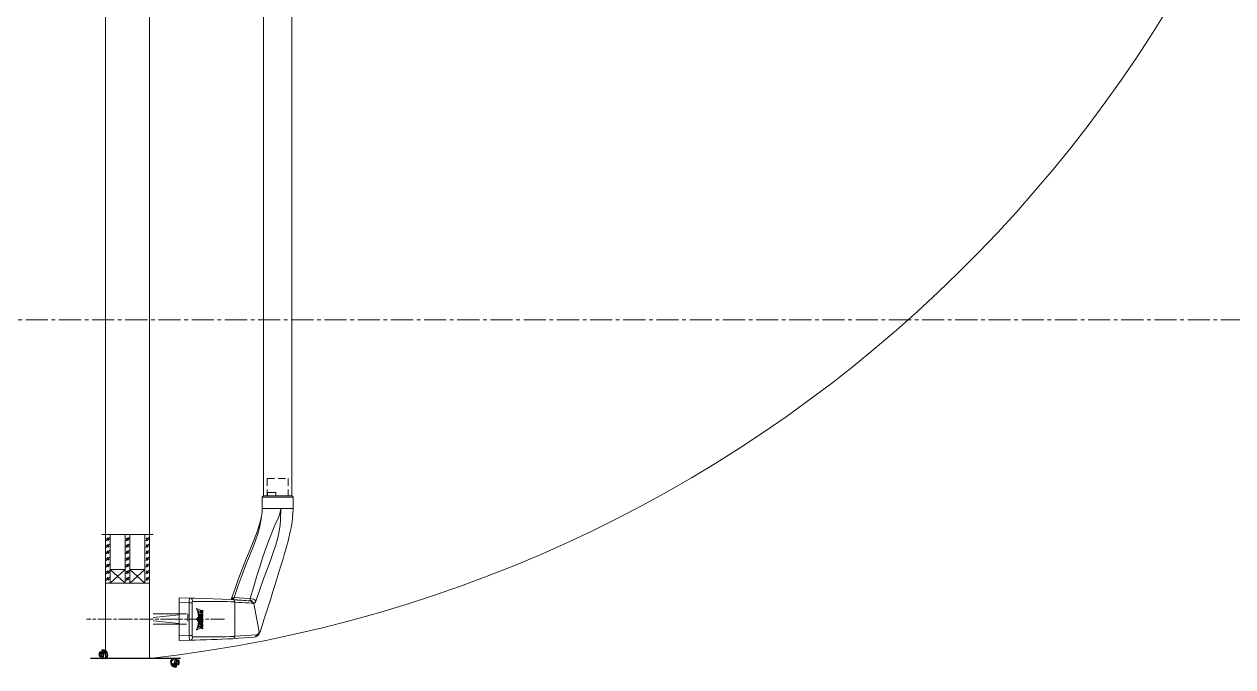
# Model space of a CAD drawing. Header units: millimetres. Extents: x -7155 to 483283, y -227682 to 148426.
# Drawn here: x 30536 to 31576, y 69902 to 70454 of the extents above; entities that cross this region are included whole.
import ezdxf

# ---------------------------------------------------------------- set-up
doc = ezdxf.new("R2010")
doc.units = ezdxf.units.MM
for name, pattern in [('CENTER', [50.8, 31.75, -6.35, 6.35, -6.35]), ('CENTER2', [28.575, 19.05, -3.175, 3.175, -3.175]), ('CENTERLINE', [30, 12, -1.5, 3, -1.5, 12]), ('HIDDEN', [9.525, 6.35, -3.175])]:
    doc.linetypes.add(name, pattern=pattern)
for name, color, linetype, lineweight in [('Al', 59, 'Continuous', 13), ('Cen', 1, 'CENTER2', 13), ('АР_Двери_внутренние_антипаника', 7, 'Continuous', 0), ('Витражные конструкции', 252, 'Continuous', 15)]:
    doc.layers.add(name, color=color, linetype=linetype, lineweight=lineweight)
doc.layers.add('CENTER', color=1, linetype='CENTER')
doc.layers.add('АР_Оси_РД_100', color=7, linetype='Continuous', lineweight=0, true_color=0x525252)
doc.layers.add('РД_Оси_100', color=7, linetype='Continuous', lineweight=0, true_color=0x525252)

# ---------------------------------------------------------------- blocks, each defined once
blk = doc.blocks.new('СОШ_2200_АР_ОСИ_М100_28.05.24')
at = {"layer": 'АР_Оси_РД_100', "linetype": 'CENTER2'}
blk.add_lwpolyline([(119910, 70200), (-5954.958, 70200)], dxfattribs=at)
blk = doc.blocks.new('ТПУ-45.02')
at = {"elevation": 0}
blk.add_lwpolyline([(-2, 2.5, -0.916659), (-1.5, 2.4), (-1.5, 1.4, -0.398231), (-1.6, 1.3), (-1.9, 1.3, 0.668179), (-2.1, 0.9), (-1.3, 0.1, 0.198912), (-1.1, 0), (1.2, 0, 0.198912), (1.3, 0.1), (2.1, 0.9, 0.668179), (2, 1.3), (1.6, 1.3, -0.414214), (1.5, 1.4), (1.5, 2.4, -0.904069), (2, 2.5), (3.3, 2.5, 0.414214), (3.5, 2.7), (3.5, 3.1, 0.327426), (3.3, 3.4), (-1, 4.3, 0.167079), (-1.2, 4.3, -0.978527), (-1.6, 4.8, 0.140808), (-1.5, 4.9), (-1, 6.4, -0.301775), (-0.8, 6.6, -0.191208), (1.6, 6.3, -0.2528), (1.7, 6.1, 0.249371), (1.8, 5.9, -0.087675), (2.5, 5.2, 0.34791), (2.8, 5.1), (3.3, 5.4, 0.434986), (3.4, 5.7, 0.631386), (-3.8, 4.5), (-3.8, 2.7, 0.423855), (-3.6, 2.5)], format="xyb", close=True, dxfattribs=at)
blk.add_lwpolyline([(-2, 4.3, 0.440609), (-1.8, 4), (-0.5, 3.8, -0.880439), (-0.6, 3.3), (-3.2, 3.3, -0.266716), (-1.7, 6.2, -0.681981), (-1.5, 6.1)], format="xyb", close=True)
blk.add_lwpolyline([(0.6, 0.7, 0.413945), (0.7, 0.8), (0.7, 2.4, 0.414214), (0.5, 2.7), (-0.4, 2.7, 0.414214), (-0.7, 2.4), (-0.7, 0.8, 0.413945), (-0.5, 0.7), (0.6, 0.7)], format="xyb")
blk = doc.blocks.new('Стекло 4 мм разрез')
at = {"layer": 'Al'}
for p, q in [((-2, -41.9), (-2, 0)), ((2, -41.9), (2, 0))]:
    blk.add_line(p, q, dxfattribs=at)
at = {"layer": 'Al', "ltscale": 4}
blk.add_line((2, 0), (-2, 0), dxfattribs=at)
at = {"layer": 'Al', "color": 5, "linetype": 'Continuous'}
for p, q in [((-1.4, -5.4), (1.4, -2.5)), ((-1.4, -11), (1.4, -8.2)), ((-1.1, -3.9), (0, -2.8)), ((-1.1, -9.6), (0, -8.5)), ((0, -5.1), (1.1, -3.9)), ((0, -10.8), (1.1, -9.6)), ((-1.4, -16.7), (1.4, -13.9)), ((-1.4, -22.4), (1.4, -19.6)), ((-1.1, -15.3), (0, -14.2)), ((-1.1, -21), (0, -19.8)), ((0, -16.4), (1.1, -15.3)), ((-1.4, -28.1), (1.4, -25.2)), ((-1.4, -33.7), (1.4, -30.9)), ((-1.1, -26.6), (0, -25.5)), ((-1.1, -32.3), (0, -31.2)), ((0, -22.1), (1.1, -21)), ((0, -27.8), (1.1, -26.6)), ((-1.4, -39.4), (1.4, -36.6)), ((-1.1, -38), (0, -36.9)), ((0, -33.5), (1.1, -32.3)), ((0, -39.1), (1.1, -38))]:
    blk.add_line(p, q, dxfattribs=at)

msp = doc.modelspace()

# ---------------------------------------------------------------- linework, layer by layer
at = {"layer": 'Al', "color": 18, "ltscale": 4, "true_color": 0x000000}
for p, q in [((30622.6, 69973.4), (30609.6, 69985.4)), ((30622.6, 69985.4), (30609.6, 69973.4)), ((30639.6, 69973.4), (30626.6, 69985.4)), ((30639.6, 69985.4), (30626.6, 69973.4))]:
    msp.add_line(p, q, dxfattribs=at)
for points in [[(30622.6, 69973.4), (30609.6, 69973.4), (30609.6, 69985.4), (30622.6, 69985.4)], [(30639.6, 69973.4), (30626.6, 69973.4), (30626.6, 69985.4), (30639.6, 69985.4)]]:
    msp.add_lwpolyline(points, close=True, dxfattribs=at)
at = {"layer": 'Cen', "color": 18, "ltscale": 5, "true_color": 0x000000}
msp.add_line((30602.6, 70015.3), (30646.6, 70015.3), dxfattribs=at)
at = {"layer": 'CENTER', "color": 18, "ltscale": 5, "true_color": 0x000000}
msp.add_line((30670.2, 69908.8), (30592.8, 69908.8), dxfattribs=at)
at = {"layer": 'АР_Двери_внутренние_антипаника', "color": 18, "linetype": 'Continuous', "true_color": 0x000000}
for p, q in [((30741.6, 70749), (30741.6, 70048.6)), ((30766, 70749), (30766, 70048.6)), ((30740.6, 70047.6), (30756.4, 70047.6)), ((30740.6, 70037.6), (30740.6, 70047.6)), ((30755.8, 70048.6), (30741.6, 70048.6)), ((30766, 70048.6), (30755.8, 70048.6)), ((30756.4, 70047.6), (30767, 70047.6)), ((30767, 70047.6), (30767, 70037.6)), ((30767, 70047.6), (30767, 70037.6)), ((30739.9, 70031.3), (30740.2, 70032.7)), ((30740.2, 70032.7), (30740.4, 70035.1)), ((30740.6, 70037.6), (30740.4, 70035.1)), ((30740.6, 70037.6), (30740.7, 70037.6)), ((30740.7, 70037.6), (30756.4, 70037.6)), ((30756, 70034.5), (30755.1, 70031.5)), ((30756.4, 70037.6), (30756, 70034.5)), ((30756.3, 70031.2), (30756.4, 70034.5)), ((30756.4, 70034.5), (30756.4, 70037.6)), ((30756.4, 70037.6), (30767, 70037.6)), ((30766.9, 70032.8), (30766.7, 70030.8)), ((30767, 70037.6), (30766.9, 70032.8)), ((30736.3, 70018.5), (30737.6, 70022.6)), ((30737.6, 70022.6), (30738.9, 70027)), ((30738.1, 70021.1), (30739.1, 70025.7)), ((30738.9, 70027), (30739.9, 70031.4)), ((30739.1, 70025.7), (30739.6, 70028.7)), ((30739.6, 70028.7), (30740, 70031.6)), ((30752.3, 70025.3), (30750.3, 70020.6)), ((30753.8, 70028.5), (30752.3, 70025.3)), ((30755.1, 70031.5), (30753.8, 70028.5)), ((30755.2, 70018.2), (30756, 70023.7)), ((30756, 70023.7), (30756.3, 70027.6)), ((30756.3, 70027.6), (30756.3, 70031.2)), ((30766, 70024.7), (30765.3, 70021.1)), ((30766.2, 70026.1), (30766, 70024.7)), ((30766.4, 70027.4), (30766.2, 70026.1)), ((30766.5, 70028.6), (30766.4, 70027.4)), ((30766.6, 70029.7), (30766.5, 70028.6)), ((30766.7, 70030.8), (30766.6, 70029.7)), ((30733.5, 70011.1), (30734.9, 70014.7)), ((30734.7, 70010.2), (30736.6, 70015.9)), ((30734.9, 70014.7), (30736.3, 70018.5)), ((30736.6, 70015.9), (30738.1, 70021.1)), ((30748.1, 70015.4), (30745.9, 70009.6)), ((30750.3, 70020.6), (30748.1, 70015.4)), ((30752.1, 70006.4), (30753.9, 70012.4)), ((30753.9, 70012.4), (30755.2, 70018.2)), ((30763.5, 70012.7), (30763.1, 70010.9)), ((30764.1, 70015), (30763.5, 70012.7)), ((30764.7, 70017.8), (30764.1, 70015)), ((30765.3, 70021.1), (30764.7, 70017.8)), ((30728.6, 69999.1), (30730.3, 70003.2)), ((30729.5, 69996.9), (30732.3, 70003.9)), ((30730.3, 70003.2), (30731.8, 70006.8)), ((30731.8, 70006.8), (30733.5, 70011.1)), ((30732.3, 70003.9), (30734.7, 70010.2)), ((30743.6, 70003.2), (30741.1, 69996.2)), ((30745.9, 70009.6), (30743.6, 70003.2)), ((30749.9, 69999.9), (30752.1, 70006.4)), ((30760.8, 70002.7), (30759.8, 69999)), ((30761.7, 70005.9), (30760.8, 70002.7)), ((30762.5, 70008.7), (30761.7, 70005.9)), ((30763.1, 70010.9), (30762.5, 70008.7)), ((30724.6, 69989.2), (30726.7, 69994.4)), ((30726.5, 69989.2), (30729.5, 69996.9)), ((30726.7, 69994.4), (30728.6, 69999.1)), ((30741.1, 69996.2), (30738.6, 69988.4)), ((30744.7, 69985.4), (30747.5, 69992.9)), ((30747.5, 69992.9), (30749.9, 69999.9)), ((30758.4, 69994.5), (30756.8, 69989.2)), ((30759.8, 69999), (30758.4, 69994.5)), ((30719.8, 69976.6), (30722.3, 69983.3)), ((30719.9, 69971.4), (30723.2, 69980.7)), ((30722.3, 69983.3), (30724.6, 69989.2)), ((30723.2, 69980.7), (30726.5, 69989.2)), ((30738.6, 69988.4), (30736, 69979.9)), ((30741.7, 69977.3), (30744.7, 69985.4)), ((30754.9, 69983), (30753.4, 69978)), ((30756.8, 69989.2), (30754.9, 69983)), ((30716.5, 69961.1), (30719.9, 69971.4)), ((30717.1, 69968.9), (30719.8, 69976.6)), ((30733.3, 69970.6), (30730.1, 69960.2)), ((30736, 69979.9), (30733.3, 69970.6)), ((30738.4, 69968.2), (30741.7, 69977.3)), ((30751.6, 69972.4), (30749.7, 69966.2)), ((30753.4, 69978), (30751.6, 69972.4)), ((30668.9, 69960.8), (30668.9, 69924.3)), ((30678.3, 69960.7), (30668.9, 69960.8)), ((30678, 69960.4), (30677.8, 69959.6)), ((30678.3, 69960.7), (30678, 69960.4)), ((30680.4, 69960.7), (30678.3, 69960.7)), ((30678.3, 69960.7), (30679.2, 69960.5)), ((30679.2, 69960.5), (30679.6, 69960.2)), ((30679.6, 69960.2), (30680, 69959.8)), ((30680, 69959.8), (30680.3, 69959.4)), ((30682.6, 69960.6), (30680.4, 69960.7)), ((30713.7, 69959.5), (30682.6, 69960.6)), ((30713.7, 69959.5), (30714.2, 69960.2)), ((30714.2, 69960.2), (30717.1, 69968.9)), ((30714.2, 69960.2), (30714.4, 69960.5)), ((30714.4, 69960.5), (30714.8, 69960.8)), ((30714.7, 69959.6), (30714.9, 69959.7)), ((30714.8, 69960.8), (30715.3, 69961)), ((30714.9, 69959.7), (30715, 69959.8)), ((30715, 69959.8), (30715.3, 69960)), ((30715.3, 69961), (30716.5, 69961.1)), ((30715.3, 69960), (30715.8, 69960.3)), ((30715.8, 69960.3), (30716.4, 69960.9)), ((30716.4, 69960.9), (30716.5, 69961.1)), ((30716.9, 69961.1), (30716.5, 69961.1)), ((30724.4, 69960.6), (30716.9, 69961.1)), ((30730.1, 69960.3), (30724.4, 69960.6)), ((30730.1, 69960.2), (30730.1, 69960.3)), ((30731.5, 69960.1), (30730.1, 69960.2)), ((30730.1, 69960.2), (30730.1, 69960)), ((30730.1, 69960), (30730.1, 69959.8)), ((30730.1, 69959.8), (30730.2, 69959.4)), ((30733, 69959.6), (30731.5, 69960.1)), ((30735.1, 69958.1), (30738.4, 69968.2)), ((30749.7, 69966.2), (30747.5, 69959.2)), ((30668.9, 69956.8), (30677.6, 69956.7)), ((30677.7, 69958.3), (30677.6, 69957.5)), ((30677.6, 69957.5), (30677.6, 69956.7)), ((30677.6, 69956.7), (30677.6, 69928.4)), ((30677.6, 69956.7), (30680.1, 69956.7)), ((30677.8, 69959.6), (30677.7, 69959)), ((30677.7, 69959), (30677.7, 69958.3)), ((30680.1, 69956.9), (30680.2, 69957.1)), ((30680.1, 69956.7), (30680.1, 69956.9)), ((30680.1, 69928.4), (30680.1, 69956.7)), ((30680.2, 69957.3), (30680.3, 69957.5)), ((30680.2, 69957.1), (30680.2, 69957.3)), ((30680.3, 69959.4), (30680.6, 69958.9)), ((30680.3, 69957.5), (30680.5, 69957.7)), ((30680.5, 69957.7), (30680.7, 69957.8)), ((30680.6, 69958.9), (30680.7, 69957.8)), ((30680.7, 69957.8), (30684.4, 69957.7)), ((30684.8, 69949.5), (30684, 69951.7)), ((30684, 69951.7), (30684.2, 69951.7)), ((30685.1, 69949.5), (30684.2, 69951.7)), ((30684.2, 69951.7), (30687.3, 69950.2)), ((30684.4, 69957.7), (30688.7, 69957.7)), ((30685.4, 69947.1), (30684.8, 69949.5)), ((30685.7, 69947.1), (30685.1, 69949.5)), ((30687.3, 69949.1), (30685.8, 69949.8)), ((30685.8, 69949.8), (30686.3, 69948)), ((30687.1, 69949.1), (30685.8, 69949.7)), ((30687.3, 69950.2), (30687.3, 69949.1)), ((30687.4, 69948.6), (30687.4, 69950.1)), ((30687.4, 69950.1), (30687.7, 69950.1)), ((30687.7, 69948.6), (30687.7, 69950.1)), ((30687.7, 69950.1), (30689.4, 69950.1)), ((30688, 69948.7), (30688, 69949.4)), ((30688, 69949.4), (30689.1, 69949.4)), ((30688.7, 69957.7), (30692.5, 69957.7)), ((30688.8, 69949.4), (30688.8, 69948.7)), ((30689.1, 69949.4), (30689.1, 69948.7)), ((30689.4, 69950.1), (30689.4, 69948.6)), ((30692.5, 69957.7), (30697.3, 69957.8)), ((30697.3, 69957.8), (30701.2, 69957.8)), ((30701.2, 69957.8), (30704.5, 69957.8)), ((30704.5, 69957.8), (30707.4, 69957.7)), ((30707.4, 69957.7), (30710.5, 69957.7)), ((30710.5, 69957.7), (30713.6, 69957.5)), ((30713.6, 69957.5), (30716.8, 69957.4)), ((30715.2, 69959.4), (30713.8, 69959.5)), ((30714, 69959.5), (30716, 69959.4)), ((30714.1, 69959.5), (30714.7, 69959.6)), ((30715.8, 69959.2), (30715.2, 69959.4)), ((30716.3, 69958.8), (30715.8, 69959.2)), ((30716, 69959.4), (30717.5, 69959.3)), ((30716, 69959.4), (30716, 69959.2)), ((30716.7, 69958.1), (30716.3, 69958.8)), ((30716.8, 69957.4), (30716.7, 69958.1)), ((30716.8, 69957.6), (30716.8, 69957.6)), ((30716.8, 69957.6), (30716.8, 69957.2)), ((30716.8, 69957.4), (30716.8, 69927.7)), ((30716.8, 69957.2), (30716.8, 69927.9)), ((30716.8, 69957.2), (30720.2, 69957)), ((30717.5, 69959.3), (30718.6, 69959.2)), ((30718.6, 69959.2), (30719.1, 69959.2)), ((30719.1, 69959.2), (30719.1, 69959.2)), ((30719.1, 69959.2), (30719.1, 69959)), ((30719.1, 69959), (30719.3, 69959)), ((30719.3, 69959), (30719.8, 69959)), ((30719.8, 69959), (30719.8, 69959)), ((30720.2, 69957), (30723, 69956.9)), ((30723, 69956.9), (30725.9, 69956.7)), ((30725.9, 69956.7), (30728.8, 69956.5)), ((30728.8, 69956.5), (30731.6, 69956.3)), ((30730.2, 69958.9), (30730.1, 69958.7)), ((30731.1, 69958.5), (30730.1, 69958.7)), ((30730.1, 69958.7), (30730.1, 69958.6)), ((30730.1, 69958.6), (30730.1, 69958.5)), ((30730.1, 69958.5), (30730.1, 69958.4)), ((30730.1, 69958.4), (30730.1, 69958.3)), ((30730.7, 69958.1), (30730.1, 69958.3)), ((30730.1, 69958.3), (30730.1, 69958.3)), ((30730.2, 69959.4), (30730.2, 69958.9)), ((30731.2, 69957.7), (30730.7, 69958.1)), ((30732.1, 69957.9), (30731.1, 69958.5)), ((30731.5, 69957), (30731.2, 69957.7)), ((30731.6, 69956.3), (30731.5, 69957)), ((30731.6, 69956.3), (30731.8, 69956.2)), ((30731.8, 69956.2), (30731.9, 69956.2)), ((30731.9, 69956.2), (30732, 69956.2)), ((30732, 69956.2), (30732, 69956.2)), ((30732, 69956.2), (30732, 69956.2)), ((30732, 69956.2), (30732, 69956.2)), ((30732, 69956.2), (30732, 69956.2)), ((30732, 69956.2), (30732, 69956.2)), ((30732, 69956.2), (30732, 69956.2)), ((30732, 69956.2), (30732, 69956.2)), ((30732, 69956.2), (30732, 69956.2)), ((30732, 69956.2), (30732, 69956.2)), ((30732, 69956.2), (30732, 69956.2)), ((30732, 69956.2), (30732, 69956.2)), ((30732, 69956.2), (30732, 69956.2)), ((30732, 69956.2), (30732, 69956.2)), ((30732, 69956.2), (30732.4, 69955.9)), ((30732.8, 69957), (30732.1, 69957.9)), ((30732.4, 69955.9), (30732.9, 69955.8)), ((30733.2, 69956), (30732.8, 69957)), ((30732.9, 69955.8), (30733.1, 69955.9)), ((30734.3, 69958.9), (30733, 69959.6)), ((30733.1, 69955.9), (30733.2, 69956)), ((30733.2, 69956), (30734.2, 69956.7)), ((30733.2, 69956), (30738, 69931.5)), ((30734.2, 69956.7), (30734.7, 69957.3)), ((30735.1, 69958.1), (30734.3, 69958.9)), ((30734.7, 69957.3), (30735.1, 69958.1)), ((30745, 69951.5), (30742.3, 69942.9)), ((30747.5, 69959.2), (30745, 69951.5)), ((30668.9, 69947.1), (30646.6, 69947.1)), ((30668.9, 69946.3), (30646.6, 69944)), ((30646.6, 69941.1), (30668.9, 69938.8)), ((30683.8, 69942.6), (30685.8, 69944.5)), ((30683.8, 69942.6), (30684.1, 69942.6)), ((30685.8, 69940.6), (30683.8, 69942.6)), ((30684.1, 69942.6), (30686, 69944.5)), ((30686, 69940.6), (30684.1, 69942.6)), ((30686.8, 69944), (30685.3, 69942.6)), ((30685.3, 69942.6), (30686.8, 69941.1)), ((30685.8, 69944.5), (30685.4, 69947.1)), ((30685.4, 69938), (30685.8, 69940.6)), ((30686, 69944.5), (30685.7, 69947.1)), ((30685.7, 69938), (30686, 69940.6)), ((30685.8, 69944.5), (30686, 69944.5)), ((30685.8, 69940.6), (30686, 69940.6)), ((30686.3, 69948), (30686.6, 69946)), ((30686.6, 69939.1), (30686.3, 69937.2)), ((30686.6, 69946), (30686.8, 69944)), ((30686.8, 69941.1), (30686.6, 69939.1)), ((30687.1, 69949.1), (30687.3, 69949.1)), ((30687.4, 69948.6), (30687.7, 69948.6)), ((30687.4, 69948.4), (30687.4, 69948.6)), ((30687.5, 69948.3), (30687.4, 69948.4)), ((30687.4, 69946.4), (30687.5, 69946.5)), ((30687.4, 69946.2), (30687.4, 69946.4)), ((30687.4, 69946.2), (30687.7, 69946.2)), ((30687.4, 69945.6), (30687.4, 69946.2)), ((30687.4, 69945.6), (30687.7, 69945.6)), ((30687.4, 69945.4), (30687.4, 69945.6)), ((30687.5, 69945.2), (30687.4, 69945.4)), ((30687.4, 69942.6), (30687.4, 69944.1)), ((30687.4, 69944.1), (30687.7, 69944.1)), ((30687.4, 69942.6), (30687.7, 69942.6)), ((30687.4, 69942.4), (30687.4, 69942.6)), ((30687.5, 69942.2), (30687.4, 69942.4)), ((30687.4, 69941.1), (30687.7, 69941.1)), ((30687.4, 69939.8), (30687.4, 69941.1)), ((30687.4, 69939.8), (30687.7, 69939.8)), ((30688.4, 69939.4), (30687.4, 69939.8)), ((30687.4, 69938.8), (30688.4, 69939.2)), ((30687.5, 69948.1), (30687.5, 69948.3)), ((30687.6, 69948), (30687.5, 69948.1)), ((30687.5, 69946.7), (30687.6, 69946.8)), ((30687.5, 69946.5), (30687.5, 69946.7)), ((30687.5, 69945.1), (30687.5, 69945.2)), ((30687.6, 69945), (30687.5, 69945.1)), ((30687.5, 69942.1), (30687.5, 69942.2)), ((30687.6, 69942), (30687.5, 69942.1)), ((30687.6, 69947.9), (30687.6, 69948)), ((30687.7, 69947.8), (30687.6, 69947.9)), ((30687.6, 69946.8), (30687.7, 69947)), ((30687.6, 69944.8), (30687.6, 69945)), ((30687.7, 69944.7), (30687.6, 69944.8)), ((30687.6, 69941.9), (30687.6, 69942)), ((30687.7, 69941.8), (30687.6, 69941.9)), ((30687.7, 69948.4), (30687.7, 69948.6)), ((30687.7, 69948.3), (30687.7, 69948.4)), ((30687.7, 69948.1), (30687.7, 69948.3)), ((30687.8, 69948), (30687.7, 69948.1)), ((30687.8, 69947.7), (30687.7, 69947.8)), ((30687.7, 69947), (30687.8, 69947.1)), ((30687.7, 69946.5), (30687.8, 69946.7)), ((30687.7, 69946.4), (30687.7, 69946.5)), ((30687.7, 69946.2), (30687.7, 69946.4)), ((30687.7, 69945.6), (30687.7, 69946.2)), ((30687.7, 69945.4), (30687.7, 69945.6)), ((30687.7, 69945.2), (30687.7, 69945.4)), ((30687.7, 69945.1), (30687.7, 69945.2)), ((30687.8, 69945), (30687.7, 69945.1)), ((30687.8, 69944.7), (30687.7, 69944.7)), ((30687.7, 69942.6), (30687.7, 69944.1)), ((30687.7, 69944.1), (30689.4, 69944.1)), ((30687.7, 69942.4), (30687.7, 69942.6)), ((30687.7, 69942.2), (30687.7, 69942.4)), ((30687.7, 69942.1), (30687.7, 69942.2)), ((30687.8, 69942), (30687.7, 69942.1)), ((30687.8, 69941.7), (30687.7, 69941.8)), ((30687.7, 69939.8), (30687.7, 69941.1)), ((30687.7, 69941.1), (30689.4, 69941.1)), ((30688.6, 69939.4), (30687.7, 69939.8)), ((30687.7, 69938.8), (30688.6, 69939.2)), ((30687.9, 69947.9), (30687.8, 69948)), ((30687.9, 69947.7), (30687.8, 69947.7)), ((30687.8, 69947.1), (30687.9, 69947.1)), ((30687.8, 69946.8), (30687.9, 69947)), ((30687.8, 69946.7), (30687.8, 69946.8)), ((30687.9, 69944.8), (30687.8, 69945)), ((30687.9, 69944.6), (30687.8, 69944.7)), ((30687.9, 69941.9), (30687.8, 69942)), ((30687.9, 69941.7), (30687.8, 69941.7)), ((30687.9, 69947.8), (30687.9, 69947.9)), ((30688, 69947.7), (30687.9, 69947.8)), ((30688, 69947.6), (30687.9, 69947.7)), ((30687.9, 69947), (30688, 69947.1)), ((30687.9, 69947.1), (30688, 69947.1)), ((30687.9, 69944.7), (30687.9, 69944.8)), ((30688, 69944.7), (30687.9, 69944.7)), ((30688, 69944.6), (30687.9, 69944.6)), ((30687.9, 69941.8), (30687.9, 69941.9)), ((30688, 69941.7), (30687.9, 69941.8)), ((30687.9, 69941.7), (30687.9, 69941.7)), ((30688, 69948.6), (30688, 69948.7)), ((30688, 69948.5), (30688, 69948.6)), ((30688.1, 69948.5), (30688, 69948.5)), ((30688.1, 69947.7), (30688, 69947.7)), ((30688, 69947.6), (30688.2, 69947.6)), ((30688, 69947.1), (30688.2, 69947.1)), ((30688, 69947.1), (30688.1, 69947.1)), ((30688, 69946.1), (30688.1, 69946.2)), ((30688, 69946), (30688, 69946.1)), ((30688, 69946), (30688, 69946)), ((30688, 69945.8), (30688, 69946)), ((30688, 69945.7), (30688, 69945.8)), ((30688, 69945.6), (30688, 69945.7)), ((30688.1, 69945.6), (30688, 69945.6)), ((30688.1, 69944.6), (30688, 69944.7)), ((30688, 69944.6), (30688.2, 69944.6)), ((30688, 69942.8), (30688, 69943.5)), ((30688, 69943.5), (30688.4, 69943.5)), ((30688, 69942.7), (30688, 69942.8)), ((30688, 69942.6), (30688, 69942.7)), ((30688, 69942.7), (30688, 69942.7)), ((30688, 69942.7), (30688, 69942.7)), ((30688.1, 69942.5), (30688, 69942.6)), ((30688, 69942.6), (30688, 69942.6)), ((30688.1, 69941.7), (30688, 69941.7)), ((30688.1, 69948.4), (30688.1, 69948.5)), ((30688.2, 69948.3), (30688.1, 69948.4)), ((30688.1, 69948.4), (30688.1, 69948.4)), ((30688.2, 69947.6), (30688.1, 69947.7)), ((30688.1, 69947.1), (30688.2, 69947.1)), ((30688.1, 69946.2), (30688.1, 69946.3)), ((30688.1, 69946.3), (30688.1, 69946.3)), ((30688.1, 69946.3), (30688.2, 69946.3)), ((30688.1, 69946.2), (30688.1, 69946.2)), ((30688.1, 69945.5), (30688.1, 69945.6)), ((30688.1, 69945.4), (30688.1, 69945.5)), ((30688.2, 69945.4), (30688.1, 69945.4)), ((30688.2, 69944.6), (30688.1, 69944.6)), ((30688.2, 69942.6), (30688.1, 69942.6)), ((30688.1, 69942.6), (30688.1, 69942.6)), ((30688.1, 69942.6), (30688.1, 69942.5)), ((30688.2, 69942.5), (30688.1, 69942.5)), ((30688.1, 69942.5), (30688.1, 69942.5)), ((30688.1, 69942.5), (30688.1, 69942.5)), ((30688.2, 69941.7), (30688.1, 69941.7)), ((30688.3, 69948.3), (30688.2, 69948.3)), ((30688.2, 69948.3), (30688.2, 69948.3)), ((30688.9, 69947.6), (30688.2, 69947.6)), ((30688.2, 69947.1), (30688.9, 69947.1)), ((30688.2, 69946.3), (30688.2, 69946.4)), ((30688.2, 69946.4), (30688.3, 69946.4)), ((30688.3, 69945.4), (30688.2, 69945.4)), ((30688.2, 69945.4), (30688.2, 69945.4)), ((30688.9, 69944.6), (30688.2, 69944.6)), ((30688.2, 69943.5), (30688.2, 69942.8)), ((30688.2, 69942.8), (30688.4, 69942.8)), ((30688.2, 69942.8), (30688.2, 69942.7)), ((30688.2, 69942.7), (30688.2, 69942.7)), ((30688.2, 69942.7), (30688.2, 69942.6)), ((30688.2, 69942.5), (30688.2, 69942.5)), ((30688.2, 69942.5), (30688.2, 69942.5)), ((30688.3, 69942.5), (30688.2, 69942.5)), ((30688.3, 69941.7), (30688.2, 69941.7)), ((30689.4, 69940.3), (30688.2, 69940.3)), ((30688.2, 69940.3), (30688.2, 69940.1)), ((30688.2, 69940.1), (30689.4, 69939.6)), ((30689.4, 69939), (30688.2, 69938.5)), ((30688.8, 69948.3), (30688.3, 69948.3)), ((30688.3, 69946.4), (30688.8, 69946.4)), ((30688.8, 69945.4), (30688.3, 69945.4)), ((30688.4, 69942.6), (30688.3, 69942.6)), ((30688.3, 69942.6), (30688.3, 69942.5)), ((30688.3, 69942.5), (30688.3, 69942.5)), ((30688.4, 69941.8), (30688.3, 69941.7)), ((30688.4, 69943.5), (30688.4, 69942.8)), ((30688.4, 69942.8), (30688.4, 69942.7)), ((30688.4, 69942.7), (30688.4, 69942.7)), ((30688.4, 69942.7), (30688.4, 69942.6)), ((30688.4, 69942.6), (30688.4, 69942.6)), ((30688.5, 69941.8), (30688.4, 69941.8)), ((30688.4, 69939.4), (30688.6, 69939.4)), ((30688.4, 69939.2), (30688.4, 69939.4)), ((30688.4, 69939.2), (30688.6, 69939.2)), ((30688.6, 69942.1), (30688.5, 69941.9)), ((30688.5, 69941.9), (30688.5, 69941.8)), ((30688.6, 69948.3), (30688.8, 69948.3)), ((30688.7, 69948.3), (30688.6, 69948.3)), ((30688.6, 69948.3), (30688.6, 69948.3)), ((30688.6, 69946.4), (30688.6, 69946.4)), ((30688.6, 69946.4), (30688.7, 69946.3)), ((30688.6, 69945.4), (30688.8, 69945.4)), ((30688.7, 69945.4), (30688.6, 69945.4)), ((30688.6, 69945.4), (30688.6, 69945.4)), ((30689.4, 69941.6), (30688.6, 69942.2)), ((30688.6, 69942.2), (30688.6, 69942.1)), ((30689.2, 69941.6), (30688.6, 69942.1)), ((30688.6, 69939.2), (30688.6, 69939.4)), ((30688.8, 69948.4), (30688.7, 69948.4)), ((30688.7, 69948.4), (30688.7, 69948.4)), ((30688.7, 69948.4), (30688.7, 69948.3)), ((30688.7, 69946.3), (30688.7, 69946.3)), ((30688.7, 69946.3), (30688.8, 69946.2)), ((30688.8, 69945.5), (30688.7, 69945.5)), ((30688.7, 69945.5), (30688.7, 69945.4)), ((30688.7, 69945.4), (30688.7, 69945.4)), ((30688.7, 69943.5), (30688.7, 69943)), ((30689.4, 69943.5), (30688.7, 69943.5)), ((30688.7, 69943), (30689.4, 69942.5)), ((30688.8, 69948.7), (30689.1, 69948.7)), ((30688.8, 69948.7), (30688.8, 69948.6)), ((30688.8, 69948.6), (30688.8, 69948.6)), ((30688.8, 69948.6), (30688.8, 69948.5)), ((30688.8, 69948.5), (30688.8, 69948.4)), ((30688.9, 69948.3), (30688.8, 69948.3)), ((30688.8, 69946.4), (30688.9, 69946.4)), ((30688.8, 69946.2), (30688.8, 69946.2)), ((30688.8, 69946.2), (30688.8, 69946.1)), ((30688.8, 69946.1), (30688.8, 69946)), ((30688.8, 69946), (30689.1, 69946)), ((30688.8, 69946), (30688.8, 69946)), ((30688.8, 69946), (30688.8, 69945.8)), ((30688.8, 69945.8), (30689.1, 69945.8)), ((30688.8, 69945.8), (30688.8, 69945.7)), ((30688.8, 69945.7), (30688.8, 69945.6)), ((30688.8, 69945.6), (30688.8, 69945.6)), ((30688.8, 69945.6), (30688.8, 69945.5)), ((30688.9, 69945.4), (30688.8, 69945.4)), ((30689, 69948.4), (30688.9, 69948.4)), ((30688.9, 69948.4), (30688.9, 69948.3)), ((30688.9, 69948.3), (30688.9, 69948.3)), ((30689, 69947.7), (30688.9, 69947.6)), ((30688.9, 69947.1), (30689, 69947.1)), ((30688.9, 69946.4), (30688.9, 69946.3)), ((30688.9, 69946.3), (30688.9, 69946.3)), ((30688.9, 69946.3), (30689, 69946.2)), ((30689, 69945.5), (30688.9, 69945.4)), ((30688.9, 69945.4), (30688.9, 69945.4)), ((30688.9, 69945.4), (30688.9, 69945.4)), ((30689, 69944.6), (30688.9, 69944.6)), ((30689.1, 69948.7), (30689, 69948.6)), ((30689, 69948.6), (30689, 69948.6)), ((30689, 69948.6), (30689, 69948.5)), ((30689, 69948.5), (30689, 69948.4)), ((30689, 69948.4), (30689, 69948.4)), ((30689.1, 69947.7), (30689, 69947.7)), ((30689, 69947.1), (30689, 69947.1)), ((30689, 69947.1), (30689.1, 69947)), ((30689, 69946.2), (30689, 69946.2)), ((30689, 69946.2), (30689, 69946.1)), ((30689, 69946.1), (30689, 69946)), ((30689, 69946), (30689.1, 69946)), ((30689.1, 69945.8), (30689, 69945.7)), ((30689, 69945.7), (30689, 69945.6)), ((30689, 69945.6), (30689, 69945.6)), ((30689, 69945.6), (30689, 69945.5)), ((30689, 69945.5), (30689, 69945.5)), ((30689.1, 69944.7), (30689, 69944.6)), ((30689.2, 69947.8), (30689.1, 69947.7)), ((30689.1, 69947), (30689.2, 69946.9)), ((30689.1, 69946), (30689.1, 69945.8)), ((30689.2, 69944.8), (30689.1, 69944.7)), ((30689.3, 69948.1), (30689.2, 69947.9)), ((30689.2, 69947.9), (30689.2, 69947.8)), ((30689.2, 69946.9), (30689.3, 69946.8)), ((30689.3, 69945), (30689.2, 69944.9)), ((30689.2, 69944.9), (30689.2, 69944.8)), ((30689.2, 69941.6), (30689.4, 69941.6)), ((30689.4, 69948.2), (30689.3, 69948.1)), ((30689.3, 69946.8), (30689.3, 69946.6)), ((30689.3, 69946.6), (30689.4, 69946.5)), ((30689.4, 69945.2), (30689.3, 69945)), ((30689.4, 69948.6), (30689.4, 69948.4)), ((30689.4, 69948.4), (30689.4, 69948.2)), ((30689.4, 69946.5), (30689.4, 69946.3)), ((30689.4, 69946.3), (30689.4, 69946.2)), ((30689.4, 69946.2), (30689.4, 69945.6)), ((30689.4, 69945.6), (30689.4, 69945.4)), ((30689.4, 69945.4), (30689.4, 69945.2)), ((30689.4, 69944.1), (30689.4, 69943.5)), ((30689.4, 69942.5), (30689.4, 69941.6)), ((30689.4, 69941.1), (30689.4, 69940.3)), ((30689.4, 69939.6), (30689.4, 69939)), ((30742.3, 69942.9), (30739.3, 69933.4)), ((30668.9, 69938.1), (30646.6, 69938.1)), ((30684, 69933.4), (30684.8, 69935.6)), ((30684, 69933.4), (30684.2, 69933.4)), ((30684.2, 69933.4), (30685.1, 69935.6)), ((30687.3, 69934.9), (30684.2, 69933.4)), ((30684.8, 69935.6), (30685.4, 69938)), ((30685.1, 69935.6), (30685.7, 69938)), ((30686.3, 69937.2), (30685.8, 69935.3)), ((30685.8, 69935.3), (30687.3, 69936.1)), ((30685.8, 69935.5), (30687.1, 69936.1)), ((30687.1, 69936.1), (30687.3, 69936.1)), ((30687.3, 69936.1), (30687.3, 69934.9)), ((30687.4, 69938.8), (30687.7, 69938.8)), ((30687.4, 69937.5), (30687.4, 69938.8)), ((30687.4, 69937.5), (30687.7, 69937.5)), ((30687.4, 69936.4), (30689.2, 69937.1)), ((30687.4, 69936.4), (30687.7, 69936.4)), ((30687.4, 69934.8), (30687.4, 69936.4)), ((30687.4, 69934.8), (30687.7, 69934.8)), ((30689.2, 69934.1), (30687.4, 69934.8)), ((30687.7, 69937.5), (30687.7, 69938.8)), ((30689.4, 69937.5), (30687.7, 69937.5)), ((30687.7, 69936.4), (30689.4, 69937.1)), ((30687.7, 69934.8), (30687.7, 69936.4)), ((30689.4, 69934.1), (30687.7, 69934.8)), ((30688.1, 69935.9), (30688.8, 69936.1)), ((30688.1, 69935.4), (30688.1, 69935.9)), ((30688.8, 69935.1), (30688.1, 69935.4)), ((30688.2, 69938.5), (30688.2, 69938.2)), ((30688.2, 69938.2), (30689.4, 69938.2)), ((30688.6, 69936), (30688.6, 69935.2)), ((30688.8, 69936.1), (30688.8, 69935.1)), ((30689.4, 69936.3), (30689.1, 69936.2)), ((30689.1, 69936.2), (30689.1, 69935)), ((30689.1, 69935), (30689.4, 69935)), ((30689.2, 69937.1), (30689.4, 69937.1)), ((30689.2, 69934.1), (30689.4, 69934.1)), ((30689.4, 69938.2), (30689.4, 69937.5)), ((30689.4, 69937.1), (30689.4, 69936.3)), ((30689.4, 69935), (30689.4, 69934.1)), ((30735.6, 69929.1), (30716.8, 69927.9)), ((30735.6, 69929.1), (30735.5, 69928.4)), ((30736.2, 69929.4), (30735.6, 69929.1)), ((30737.8, 69929.8), (30736.1, 69928)), ((30736.9, 69930), (30736.2, 69929.4)), ((30738, 69931.5), (30736.9, 69930)), ((30738.6, 69931.5), (30737.8, 69929.8)), ((30738.1, 69930.6), (30737.8, 69929.9)), ((30737.8, 69929.9), (30737.8, 69929.8)), ((30738, 69931.5), (30738.1, 69930.6)), ((30739.3, 69933.4), (30738.6, 69931.5)), ((30677.6, 69928.4), (30668.9, 69928.3)), ((30668.9, 69924.3), (30678.3, 69924.4)), ((30677.6, 69928.4), (30680.1, 69928.4)), ((30677.6, 69928.4), (30677.6, 69927.6)), ((30677.6, 69927.6), (30677.7, 69926.9)), ((30677.7, 69926.9), (30677.7, 69926.2)), ((30677.7, 69926.2), (30677.8, 69925.5)), ((30677.8, 69925.5), (30678, 69924.7)), ((30678, 69924.7), (30678.3, 69924.4)), ((30679.2, 69924.6), (30678.3, 69924.4)), ((30679.6, 69924.9), (30679.2, 69924.6)), ((30680, 69925.3), (30679.6, 69924.9)), ((30680.3, 69925.8), (30680, 69925.3)), ((30680.1, 69928.2), (30680.1, 69928.4)), ((30680.2, 69928), (30680.1, 69928.2)), ((30680.3, 69927.7), (30680.2, 69928)), ((30680.5, 69927.4), (30680.3, 69927.7)), ((30680.6, 69926.3), (30680.3, 69925.8)), ((30680.7, 69927.3), (30680.5, 69927.4)), ((30680.7, 69927.3), (30680.6, 69926.3)), ((30684.3, 69927.4), (30680.7, 69927.3)), ((30688.5, 69927.4), (30684.3, 69927.4)), ((30692.3, 69927.4), (30688.5, 69927.4)), ((30697, 69927.4), (30692.3, 69927.4)), ((30700.9, 69927.4), (30697, 69927.4)), ((30705, 69927.4), (30700.9, 69927.4)), ((30708.8, 69927.4), (30705, 69927.4)), ((30712.8, 69927.6), (30708.8, 69927.4)), ((30716.8, 69927.7), (30712.8, 69927.6)), ((30715.2, 69925.7), (30715.8, 69925.9)), ((30715.8, 69925.9), (30724.7, 69926.5)), ((30715.8, 69925.9), (30716.3, 69926.3)), ((30716.3, 69926.3), (30716.7, 69927)), ((30716.7, 69927), (30716.8, 69927.7)), ((30717.7, 69926), (30717.4, 69926)), ((30724.7, 69926.5), (30734, 69927.1)), ((30734.3, 69927.2), (30734, 69927.1)), ((30734.6, 69927.3), (30734.3, 69927.2)), ((30736.1, 69928), (30734.6, 69927.3)), ((30735.1, 69927.8), (30734.6, 69927.3)), ((30735.5, 69928.4), (30735.1, 69927.8))]:
    msp.add_line(p, q, dxfattribs=at)
at = {"layer": 'АР_Двери_внутренние_антипаника', "color": 18, "linetype": 'HIDDEN', "true_color": 0x000000}
for p, q in [((30744.8, 70063.6), (30744.8, 70048.6)), ((30744.8, 70063.6), (30762.9, 70063.6)), ((30762.9, 70063.6), (30762.9, 70048.6)), ((30752.1, 70051.6), (30745.1, 70051.6)), ((30745.1, 70051.6), (30745.1, 70048.6)), ((30752.1, 70051.6), (30752.1, 70048.6)), ((30668.9, 69947.1), (30676.4, 69947.1)), ((30676.4, 69947.1), (30676.4, 69938.1)), ((30668.9, 69938.1), (30676.4, 69938.1))]:
    msp.add_line(p, q, dxfattribs=at)
at = {"layer": 'АР_Двери_внутренние_антипаника', "color": 18, "linetype": 'CENTERLINE', "true_color": 0x000000}
for p, q in [((30664.9, 69942.6), (30589.2, 69942.6)), ((30708.1, 69942.6), (30664.9, 69942.6))]:
    msp.add_line(p, q, dxfattribs=at)
at = {"layer": 'АР_Двери_внутренние_антипаника', "color": 18, "linetype": 'Continuous', "true_color": 0x000000}
for centre, radius, start, end in [((30741.6, 70047.6), 1, 90, 180), ((30766, 70047.6), 1, 0, 90), ((30658.2, 68960.9), 1000, 85.8784, 86.6918), ((30661.5, 70924.3), 1000, 270.9623, 273.0781)]:
    msp.add_arc(centre, radius, start, end, dxfattribs=at)
msp.add_point((30716.8, 69942.6), dxfattribs=at)
at = {"layer": 'Витражные конструкции', "color": 18, "linetype": 'Continuous', "lineweight": 9, "true_color": 0x000000}
for p, q in [((30605.6, 70841.8), (30605.6, 69908.8)), ((30643.6, 69908.8), (30643.6, 70841.8)), ((30605.6, 69908.8), (30643.6, 69908.8))]:
    msp.add_line(p, q, dxfattribs=at)
at = {"layer": 'Витражные конструкции', "color": 18, "linetype": 'Continuous', "lineweight": 9, "true_color": 0x000000, "extrusion": (0, 0, -1)}
msp.add_arc((-30511.4, 71082.2), 1180.9, 187.3599, 263.5686, dxfattribs=at)

# ---------------------------------------------------------------- block references
at = {"color": 18, "true_color": 0x000000}
for p, rotation in [((30600.1, 69912.2), 270), ((30669.1, 69905.3), 89.99999999999999)]:
    msp.add_blockref('ТПУ-45.02', p, dxfattribs=dict(at, rotation=rotation))
at = {"layer": 'Al', "color": 18, "ltscale": 4, "true_color": 0x000000, "rotation": 180}
for p in [(30607.6, 69973.4), (30624.6, 69973.4), (30641.6, 69973.4)]:
    msp.add_blockref('Стекло 4 мм разрез', p, dxfattribs=at)
at = {"layer": 'РД_Оси_100'}
msp.add_blockref('СОШ_2200_АР_ОСИ_М100_28.05.24', (0, 0), dxfattribs=at)

doc.saveas('drawing.dxf')
